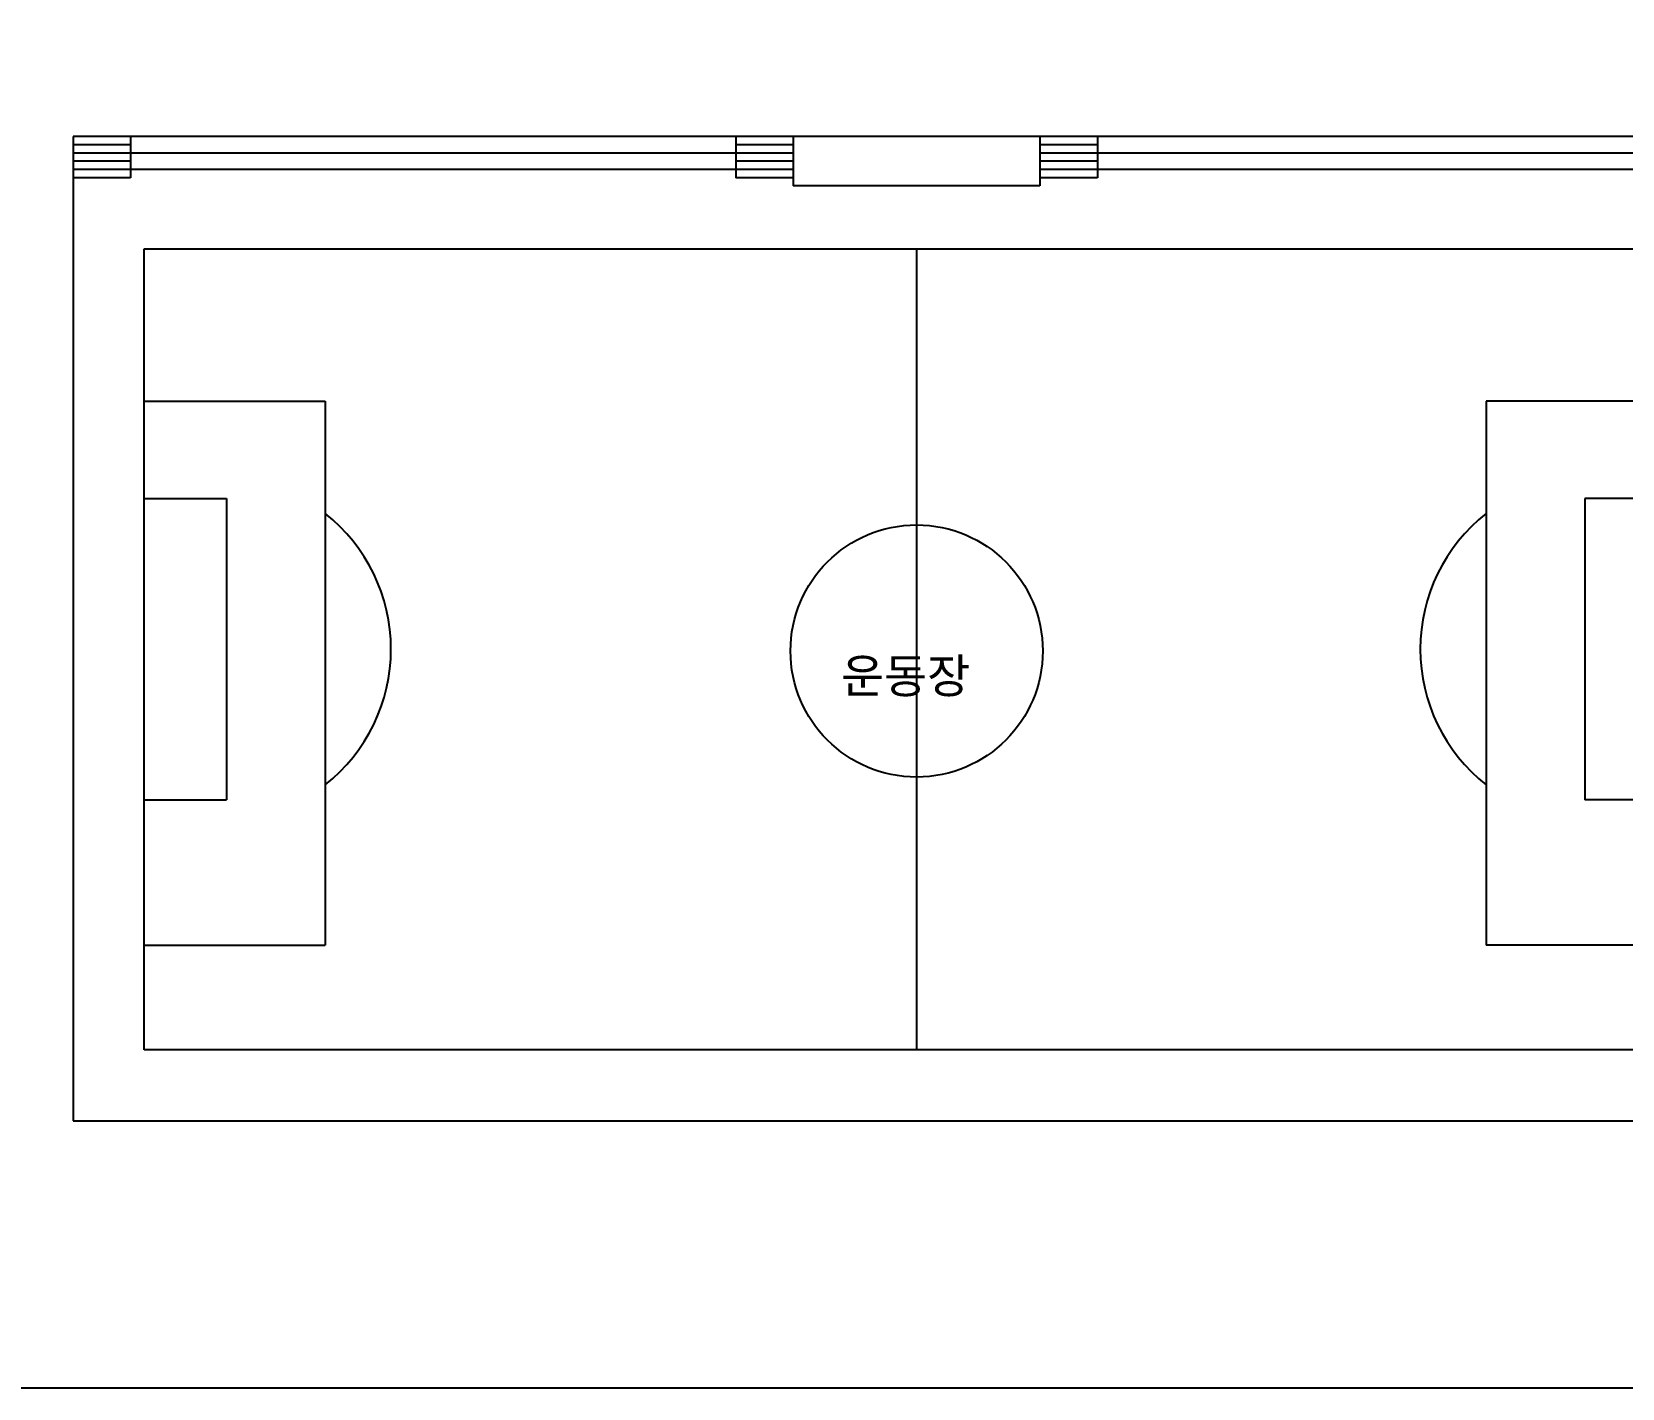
# Model space of a CAD drawing. Header units: millimetres. Extents: x 50157 to 283139, y 29188 to 187058.
# Drawn here: x 135538 to 205160, y 29188 to 88576 of the extents above; entities that cross this region are included whole.
import ezdxf
from ezdxf.enums import TextEntityAlignment as Align

# ---------------------------------------------------------------- set-up
doc = ezdxf.new("R2010")
doc.units = ezdxf.units.MM
for name, color, linetype in [('A-CUR', 9, 'Continuous'), ('A-EL1', 255, 'Continuous'), ('A-ELE6', 6, 'Continuous'), ('G-TEXT1', 3, 'Continuous')]:
    doc.layers.add(name, color=color, linetype=linetype)
doc.styles.add('돋움_SEOP_건대특계관숙', font='gulim.ttc', dxfattribs={"width": 0.95})

# ---------------------------------------------------------------- blocks, each defined once
blk = doc.blocks.new('PA-')
at = {"layer": 'A-CUR'}
for p, q in [((-1556930.086514489, 1542112.708873545), (-1549010.086514489, 1542112.708873545)), ((-1549010.086514489, 1542112.708873545), (-1549010.086514489, 1518292.708873545)), ((-1498190.086514489, 1542112.708873545), (-1498190.086514489, 1518292.708873545)), ((-1490270.086514489, 1542112.708873545), (-1498190.086514489, 1542112.708873545)), ((-1556930.086514489, 1537852.708873545), (-1553330.086514489, 1537852.708873545)), ((-1553330.086514489, 1537852.708873545), (-1553330.086514489, 1524652.708873545)), ((-1490270.086514489, 1537852.708873545), (-1493870.086514489, 1537852.708873545)), ((-1493870.086514489, 1537852.708873545), (-1493870.086514489, 1524652.708873545)), ((-1556930.086514489, 1524652.708873545), (-1553330.086514489, 1524652.708873545)), ((-1490270.086514489, 1524652.708873545), (-1493870.086514489, 1524652.708873545)), ((-1556930.086514489, 1518292.708873545), (-1549010.086514489, 1518292.708873545)), ((-1490270.086514489, 1518292.708873545), (-1498190.086514489, 1518292.708873545))]:
    blk.add_line(p, q, dxfattribs=at)
for centre, start, end in [((-1553690.086514489, 1531252.708873545), 308.2466199045111, 51.75338009548893), ((-1493510.086514489, 1531252.708873545), 128.2466198738799, 231.7533801261201)]:
    blk.add_arc(centre, 7560.000000000001, start, end, dxfattribs=at)
at = {"layer": 'A-EL1'}
for p, q in [((-1557530.086514488, 1553333.862660931), (-1560050.086514489, 1553333.862660931)), ((-1557530.086514488, 1553693.862660931), (-1557530.086514488, 1551893.862660931)), ((-1531040.086514489, 1553693.862660931), (-1531040.086514489, 1551893.862660931)), ((-1528520.086514489, 1553333.862660931), (-1531040.086514489, 1553333.862660931)), ((-1528520.086514489, 1553693.862660931), (-1528520.086514489, 1551533.862660931)), ((-1517720.086514489, 1553693.862660931), (-1517720.086514489, 1551533.862660931)), ((-1515200.086514489, 1553333.862660931), (-1517720.086514489, 1553333.862660931)), ((-1515200.086514489, 1553693.862660931), (-1515200.086514489, 1551893.862660931)), ((-1489670.086514489, 1551893.862660931), (-1489670.086514489, 1553693.862660931)), ((-1487150.086514489, 1553333.862660931), (-1489670.086514489, 1553333.862660931)), ((-1528520.086514489, 1552973.862660931), (-1560050.086514489, 1552973.862660931)), ((-1557530.086514488, 1552613.862660931), (-1560050.086514489, 1552613.862660931)), ((-1528520.086514489, 1552613.862660931), (-1531040.086514489, 1552613.862660931)), ((-1487150.086514489, 1552973.862660931), (-1517720.086514489, 1552973.862660931)), ((-1487150.086514489, 1552973.862660931), (-1517720.086514489, 1552973.862660931)), ((-1515200.086514489, 1552613.862660931), (-1517720.086514489, 1552613.862660931)), ((-1487150.086514489, 1552613.862660931), (-1489670.086514489, 1552613.862660931)), ((-1528520.086514489, 1552253.862660931), (-1560050.086514489, 1552253.862660931)), ((-1557530.086514488, 1551893.862660931), (-1560050.086514489, 1551893.862660931)), ((-1528520.086514489, 1551893.862660931), (-1531040.086514489, 1551893.862660931)), ((-1487150.086514489, 1552253.862660931), (-1517720.086514489, 1552253.862660931)), ((-1487150.086514489, 1552253.862660931), (-1517720.086514489, 1552253.862660931)), ((-1515200.086514489, 1551893.862660931), (-1517720.086514489, 1551893.862660931)), ((-1487150.086514489, 1551893.862660931), (-1489670.086514489, 1551893.862660931)), ((-1517720.086514489, 1551533.862660931), (-1528520.086514489, 1551533.862660931))]:
    blk.add_line(p, q, dxfattribs=at)
at = {"layer": 'A-ELE6'}
for p, q in [((-1487150.086514489, 1553693.862660931), (-1560050.086514489, 1553693.862660931)), ((-1560050.086514489, 1553693.862660931), (-1560050.086514489, 1510593.862660931)), ((-1487150.086514489, 1510593.862660931), (-1487150.086514489, 1553693.862660931)), ((-1556930.086514489, 1513713.862660931), (-1556930.086514489, 1548773.862660931)), ((-1556930.086514489, 1548773.862660931), (-1490270.086514489, 1548773.862660931)), ((-1523120.086514488, 1548773.862660931), (-1523120.086514488, 1513713.862660931)), ((-1490270.086514489, 1548773.862660931), (-1490270.086514489, 1513713.862660931)), ((-1490270.086514489, 1513713.862660931), (-1556930.086514489, 1513713.862660931)), ((-1560050.086514489, 1510593.862660931), (-1487150.086514489, 1510593.862660931))]:
    blk.add_line(p, q, dxfattribs=at)
blk.add_circle((-1523120.086514488, 1531171.503753654), 5520, dxfattribs=at)
at = {"layer": 'G-TEXT1', "style": '돋움_SEOP_건대특계관숙'}
blk.add_text('운동장', height=1500, rotation=360, dxfattribs=at).set_placement((-1523600.086514488, 1530082.708873545), align=Align.MIDDLE_CENTER)

msp = doc.modelspace()

# ---------------------------------------------------------------- linework, layer by layer
msp.add_lwpolyline([(77837.27096787089, 154146.9657011067), (213416.2357178178, 154146.9657011067), (213416.2357178178, 29187.65865544052), (77837.27096787089, 29187.65865544052)], close=True)

# ---------------------------------------------------------------- block references
at = {"color": 0}
msp.add_blockref('PA-', (1697392.604725235, -1469706.028619446), dxfattribs=at)

doc.saveas('drawing.dxf')
